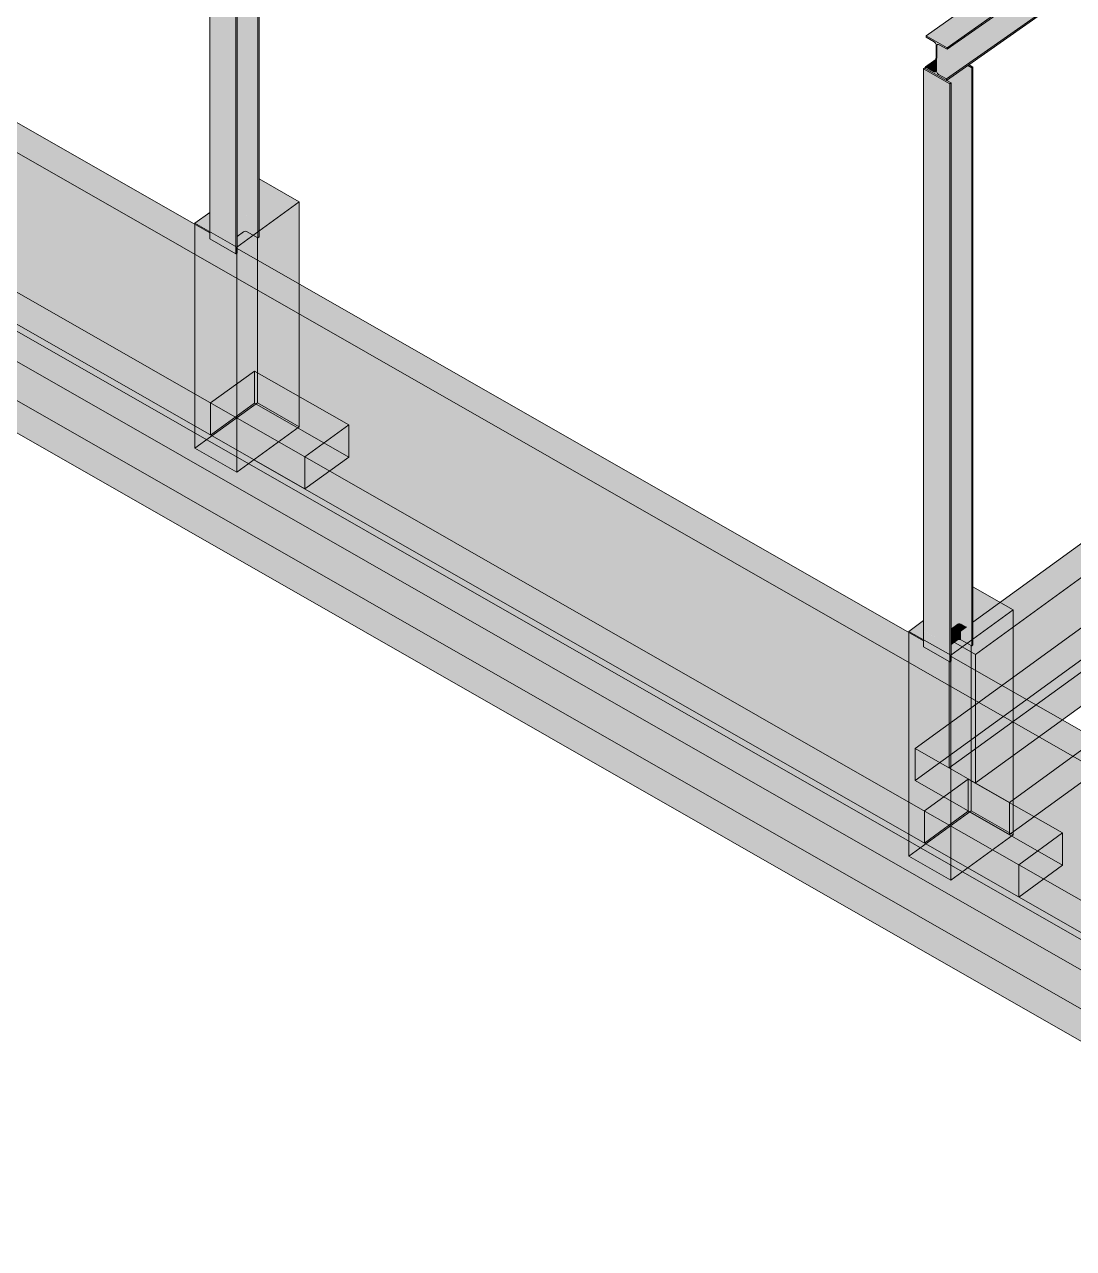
# Model space of a CAD drawing. Header units: inches. Extents: x -11064 to -4424, y -7288 to 4230.
# Drawn here: x -5188 to -4888.4, y -7219.2 to -6869.7 of the extents above; entities that cross this region are included whole.
import ezdxf

# ---------------------------------------------------------------- set-up
doc = ezdxf.new("R2010")
doc.units = ezdxf.units.IN
doc.header["$MEASUREMENT"] = 0
for name, color, linetype, lineweight, transparency in [('A-WALL-PATT-1', 90, 'Continuous', 9, 0.4), ('S-FNDN-1', 90, 'Continuous', 9, 0.4), ('S-FNDN-2', 50, 'Continuous', 9, 0.6), ('S-FNDN-3', 90, 'Continuous', 9, 0.6), ('S-FNDN-4', 32, 'Continuous', 9, 0.4)]:
    doc.layers.add(name, color=color, linetype=linetype, lineweight=lineweight, transparency=transparency)
for name, color, linetype, lineweight in [('S-BEAM', 12, 'Continuous', 9), ('S-COLS', 52, 'Continuous', 9), ('S-FNDN', 32, 'Continuous', 9), ('S-FNDN-5', 153, 'Continuous', 9), ('S-FNDN-6', 181, 'Continuous', 9), ('S-FNDN-7', 191, 'Continuous', 9), ('S-FNDN-8', 253, 'Continuous', 9)]:
    doc.layers.add(name, color=color, linetype=linetype, lineweight=lineweight)

msp = doc.modelspace()

# ---------------------------------------------------------------- hatches: boundary and pattern name
at = {"layer": 'A-WALL-PATT-1'}
msp.add_hatch(color=256, dxfattribs=at).paths.add_polyline_path([(-4777.51, -7201.82), (-4777.51, -7142.18), (-5197.66, -6902.07), (-5197.66, -6961.71), (-4782.69, -7198.86)], flags=0)
at = {"layer": 'S-BEAM'}
h = msp.add_hatch(color=256, dxfattribs=at)
h.paths.add_polyline_path([(-4924.51, -6876.36), (-4906.67, -6863.8), (-4912.68, -6860.36), (-4930.53, -6872.92), (-4924.96, -6876.1)], flags=0)
h.paths.add_polyline_path([(-4906.33, -6863.57), (-4905, -6862.64), (-4906.3, -6861.89), (-4906.32, -6863.07)], flags=0)
h.paths.add_polyline_path([(-4904.4, -6862.21), (-4866.87, -6835.8), (-4872.88, -6832.36), (-4907.86, -6856.96), (-4906.35, -6857.89), (-4906.28, -6857.99), (-4906.23, -6858.03), (-4906.23, -6861.13), (-4904.38, -6862.19)], flags=0)
h.paths.add_polyline_path([(-4866.53, -6835.57), (-4865.2, -6834.64), (-4866.5, -6833.89), (-4866.52, -6835.07)], flags=0)
h.paths.add_polyline_path([(-4864.59, -6834.21), (-4827.07, -6807.8), (-4833.08, -6804.36), (-4868.05, -6828.96), (-4866.55, -6829.89), (-4866.46, -6829.98), (-4866.43, -6829.95), (-4866.43, -6833.13), (-4864.58, -6834.19)], flags=0)
h.paths.add_polyline_path([(-4826.73, -6807.57), (-4825.4, -6806.64), (-4826.7, -6805.89), (-4826.72, -6807.07)], flags=0)
h.paths.add_polyline_path([(-4824.79, -6806.21), (-4787.27, -6779.8), (-4793.28, -6776.36), (-4828.25, -6800.96), (-4826.75, -6801.89), (-4826.66, -6801.98), (-4826.63, -6801.95), (-4826.63, -6805.13), (-4824.78, -6806.19)], flags=0)
h.paths.add_polyline_path([(-4786.92, -6779.57), (-4785.6, -6778.64), (-4786.9, -6777.89), (-4786.92, -6779.07)], flags=0)
h.paths.add_polyline_path([(-4784.99, -6778.21), (-4747.47, -6751.8), (-4753.48, -6748.36), (-4788.45, -6772.96), (-4786.95, -6773.89), (-4786.86, -6773.98), (-4786.83, -6773.95), (-4786.83, -6777.13), (-4784.98, -6778.19)], flags=0)
h.paths.add_polyline_path([(-4747.12, -6751.57), (-4745.8, -6750.64), (-4747.09, -6749.89), (-4747.12, -6751.07)], flags=0)
h.paths.add_polyline_path([(-4745.19, -6750.21), (-4707.67, -6723.8), (-4713.68, -6720.36), (-4748.65, -6744.97), (-4747.15, -6745.89), (-4747.06, -6745.98), (-4747.03, -6745.95), (-4747.03, -6749.13), (-4745.18, -6750.19)], flags=0)
h.paths.add_polyline_path([(-4707.32, -6723.57), (-4706, -6722.64), (-4707.29, -6721.89), (-4707.31, -6723.07)], flags=0)
h.paths.add_polyline_path([(-4705.39, -6722.21), (-4695.63, -6715.34), (-4701.65, -6711.9), (-4708.85, -6716.97), (-4707.35, -6717.89), (-4707.26, -6717.98), (-4707.23, -6717.95), (-4707.23, -6721.13), (-4705.38, -6722.19)], flags=0)
for points in [[(-4924.51, -6876.8), (-4695.64, -6715.79), (-4695.63, -6715.34), (-4705.44, -6722.3), (-4705.8, -6722.93), (-4707.31, -6723.89), (-4707.4, -6723.92), (-4707.48, -6723.92), (-4707.66, -6723.81), (-4745.24, -6750.3), (-4745.6, -6750.93), (-4747.12, -6751.89), (-4747.2, -6751.92), (-4747.28, -6751.92), (-4747.46, -6751.81), (-4785.04, -6778.3), (-4785.4, -6778.93), (-4786.92, -6779.89), (-4787, -6779.92), (-4787.08, -6779.92), (-4787.26, -6779.81), (-4824.84, -6806.3), (-4825.21, -6806.92), (-4826.72, -6807.89), (-4826.8, -6807.92), (-4826.88, -6807.92), (-4827.07, -6807.81), (-4864.64, -6834.3), (-4865.01, -6834.92), (-4866.52, -6835.89), (-4866.6, -6835.92), (-4866.68, -6835.92), (-4866.87, -6835.81), (-4904.44, -6862.3), (-4904.81, -6862.92), (-4906.32, -6863.89), (-4906.4, -6863.92), (-4906.48, -6863.92), (-4906.67, -6863.81), (-4924.51, -6876.36)], [(-4927.54, -6883.01), (-4698.66, -6722), (-4698.59, -6717.86), (-4924.51, -6876.8), (-4926.94, -6875.44), (-4927.41, -6875.77), (-4927.53, -6882.87)], [(-4926.95, -6883.97), (-4698.07, -6722.96), (-4698.45, -6722.59), (-4698.58, -6722.35), (-4698.66, -6722), (-4927.54, -6883.01), (-4927.46, -6883.37), (-4927.14, -6883.82), (-4927.1, -6883.86)], [(-4924.66, -6885.28), (-4695.78, -6724.27), (-4698.1, -6722.98), (-4926.95, -6883.97)], [(-4924.67, -6885.73), (-4695.79, -6724.71), (-4695.78, -6724.27), (-4924.66, -6885.28)], [(-4927.41, -6875.77), (-4926.96, -6875.41), (-4927.1, -6875.41), (-4927.33, -6875.51), (-4927.39, -6875.63)], [(-4928.4, -6883.15), (-4927.78, -6882.72), (-4927.81, -6879.82), (-4930.68, -6881.84), (-4930.53, -6881.93)], [(-4928.1, -6883.23), (-4927.85, -6883.09), (-4927.79, -6882.87), (-4927.81, -6882.73), (-4928.4, -6883.15), (-4928.2, -6883.22)]]:
    msp.add_hatch(color=256, dxfattribs=at).paths.add_polyline_path(points, flags=0)
h = msp.add_hatch(color=256, dxfattribs=at)
h.paths.add_polyline_path([(-4924.67, -6885.73), (-4924.66, -6885.28), (-4930.68, -6881.84), (-4930.69, -6882.28)], flags=0)
h.paths.add_polyline_path([(-4927.1, -6883.86), (-4927.37, -6883.55), (-4927.52, -6883.18), (-4927.54, -6883.01), (-4927.33, -6875.51), (-4927.1, -6875.41), (-4926.96, -6875.43), (-4927.95, -6874.92), (-4927.74, -6875.27), (-4927.66, -6875.63), (-4927.87, -6883.13), (-4928.1, -6883.23), (-4928.24, -6883.21)], flags=0)
h.paths.add_polyline_path([(-4924.51, -6876.8), (-4924.51, -6876.36), (-4930.53, -6872.92), (-4930.54, -6873.36), (-4925.75, -6876.1)], flags=0)
at = {"layer": 'S-COLS'}
for points in [[(-5127.63, -6930.61), (-5127.63, -6770.17), (-5135.11, -6765.89), (-5135.11, -6926.34), (-5134.83, -6926.5)], [(-5125.45, -6924.34), (-5124.97, -6924.2), (-5124.63, -6924.25), (-5124.48, -6924.3), (-5124.48, -6766.35), (-5125.45, -6767.04), (-5125.45, -6920.38)], [(-5121.38, -6926.07), (-5121.38, -6765.62), (-5122.52, -6764.97), (-5124.48, -6766.35), (-5124.48, -6924.3)], [(-5121.38, -6926.07), (-5121.01, -6925.8), (-5121.01, -6765.35), (-5121.38, -6765.62), (-5121.38, -6920.38)], [(-5127.26, -6925.65), (-5125.45, -6924.34), (-5125.46, -6767.04), (-5128.46, -6769.21), (-5127.26, -6769.9), (-5127.26, -6920.38)], [(-5127.63, -6930.61), (-5127.26, -6930.34), (-5127.26, -6769.9), (-5127.63, -6770.17), (-5127.63, -6926.5)], [(-4917.5, -7042.58), (-4917.5, -6882.14), (-4918.64, -6881.48), (-4920.59, -6882.86), (-4920.59, -7040.81)], [(-4923.75, -7047.13), (-4923.75, -6886.68), (-4931.23, -6882.4), (-4931.23, -7042.85), (-4930.94, -7043.01)], [(-4923.38, -7042.16), (-4921.57, -7040.85), (-4921.58, -6883.55), (-4924.58, -6885.73), (-4923.38, -6886.41), (-4923.38, -7036.89)], [(-4921.57, -7040.85), (-4921.09, -7040.72), (-4920.75, -7040.76), (-4920.59, -7040.81), (-4920.6, -6882.86), (-4921.57, -6883.55), (-4921.57, -7036.89)], [(-4917.5, -7042.58), (-4917.13, -7042.31), (-4917.13, -6881.87), (-4917.5, -6882.14), (-4917.5, -7036.89)], [(-4923.75, -7047.13), (-4923.38, -7046.86), (-4923.38, -6886.41), (-4923.75, -6886.68), (-4923.75, -7043.01)], [(-5127.63, -6935.2), (-5127.63, -6930.61), (-5135.11, -6926.34), (-5135.11, -6930.92), (-5130.88, -6933.34)], [(-5127.26, -6930.24), (-5125.45, -6928.92), (-5125.45, -6924.34), (-5127.26, -6925.65), (-5127.26, -6928.92)], [(-5125.45, -6928.92), (-5124.97, -6928.79), (-5124.64, -6928.84), (-5124.48, -6928.89), (-5124.48, -6924.3), (-5124.98, -6924.2), (-5125.28, -6924.26), (-5125.45, -6924.34)], [(-5121.38, -6930.66), (-5121.38, -6926.07), (-5124.48, -6924.3), (-5124.48, -6928.89), (-5122.67, -6929.92)], [(-5121.38, -6930.66), (-5121.01, -6930.39), (-5121.01, -6925.8), (-5121.38, -6926.07), (-5121.38, -6928.98)], [(-5127.63, -6935.2), (-5127.26, -6934.93), (-5127.26, -6930.34), (-5127.63, -6930.61), (-5127.63, -6933.34)], [(-4923.38, -7044.91), (-4921.57, -7043.6), (-4921.57, -7040.85), (-4923.38, -7042.16), (-4923.38, -7043.01)], [(-4921.57, -7043.6), (-4920.59, -7042.89), (-4920.59, -7040.81), (-4921.1, -7040.72), (-4921.4, -7040.78), (-4921.57, -7040.85)], [(-4920.59, -7042.89), (-4918.99, -7041.73), (-4920.59, -7040.81)], [(-4917.5, -7047.17), (-4917.5, -7042.58), (-4918.99, -7041.73), (-4920.59, -7042.89), (-4920.59, -7045.4), (-4918.79, -7046.43)], [(-4917.5, -7047.17), (-4917.13, -7046.9), (-4917.13, -7042.31), (-4917.5, -7042.58), (-4917.5, -7045.5)], [(-4923.75, -7051.71), (-4923.75, -7047.13), (-4931.23, -7042.85), (-4931.23, -7047.44), (-4927, -7049.85)], [(-4923.38, -7046.75), (-4921.57, -7045.44), (-4921.57, -7043.6), (-4923.38, -7044.91), (-4923.38, -7045.61)], [(-4923.75, -7051.71), (-4923.38, -7051.44), (-4923.38, -7046.86), (-4923.75, -7047.13), (-4923.75, -7049.85)]]:
    msp.add_hatch(color=256, dxfattribs=at).paths.add_polyline_path(points, flags=0)
h = msp.add_hatch(color=256, dxfattribs=at)
h.paths.add_polyline_path([(-4923.75, -6886.68), (-4923.38, -6886.41), (-4930.86, -6882.14), (-4931.23, -6882.4), (-4924.48, -6886.26)], flags=0)
h.paths.add_polyline_path([(-4917.5, -6882.14), (-4917.13, -6881.87), (-4918.26, -6881.22), (-4918.64, -6881.48), (-4918.23, -6881.72)], flags=0)
h = msp.add_hatch(color=256, dxfattribs=at)
h.paths.add_polyline_path([(-4921.4, -7045.37), (-4921.09, -7045.3), (-4920.75, -7045.35), (-4920.59, -7045.4), (-4920.59, -7042.89), (-4921.4, -7043.47), (-4921.4, -7045.31)], flags=0)
h.paths.add_polyline_path([(-4921.57, -7045.44), (-4921.4, -7045.31), (-4921.4, -7043.48), (-4921.57, -7043.6), (-4921.57, -7045.31)], flags=0)
at = {"layer": 'S-FNDN-1'}
msp.add_hatch(color=256, dxfattribs=at).paths.add_polyline_path([(-4761.61, -7142.65), (-4920.18, -7052.03), (-4923.49, -7054.44), (-4935.46, -7047.6), (-4935.46, -7043.29), (-5124.06, -6935.52), (-5127.38, -6937.93), (-5139.35, -6931.09), (-5139.35, -6926.78), (-5191.02, -6897.25), (-5197.66, -6902.07), (-4777.51, -7142.18)], flags=0)
h = msp.add_hatch(color=256, dxfattribs=at)
h.paths.add_polyline_path([(-4923.49, -7054.44), (-4920.18, -7052.03), (-4923.38, -7050.2), (-4923.38, -7051.44), (-4923.75, -7051.71), (-4931.23, -7047.44), (-4931.23, -7045.71), (-4935.46, -7043.29), (-4935.46, -7047.6), (-4923.92, -7054.2)], flags=0)
h.paths.add_polyline_path([(-5127.38, -6937.93), (-5124.06, -6935.52), (-5127.26, -6933.69), (-5127.26, -6934.93), (-5127.63, -6935.2), (-5135.11, -6930.92), (-5135.11, -6929.2), (-5139.35, -6926.78), (-5139.35, -6931.09), (-5127.63, -6937.78)], flags=0)
at = {"layer": 'S-FNDN-2'}
msp.add_hatch(color=256, dxfattribs=at).paths.add_polyline_path([(-4782.69, -7210.05), (-4768.33, -7187.26), (-4911.55, -7105.41), (-4923.49, -7114.09), (-4935.46, -7107.24), (-4935.46, -7091.74), (-5115.43, -6988.89), (-5127.38, -6997.57), (-5139.35, -6990.73), (-5139.35, -6975.23), (-5199.61, -6940.79), (-5223.49, -6958.15), (-4797.1, -7201.82)], flags=0)
h = msp.add_hatch(color=256, dxfattribs=at)
h.paths.add_polyline_path([(-4923.49, -7114.09), (-4911.55, -7105.41), (-4935.46, -7091.74), (-4935.46, -7107.24), (-4931.71, -7109.39)], flags=0)
h.paths.add_polyline_path([(-5127.38, -6997.57), (-5115.43, -6988.89), (-5139.35, -6975.23), (-5139.35, -6990.73)], flags=0)
at = {"layer": 'S-FNDN-3'}
msp.add_hatch(color=256, dxfattribs=at).paths.add_polyline_path([(-4782.69, -7219.23), (-4782.69, -7210.05), (-5223.49, -6958.15), (-5223.49, -6967.32), (-4906.65, -7148.39)], flags=0)
at = {"layer": 'S-FNDN-4'}
for points in [[(-4916.44, -7049.58), (-4684.22, -6880.82), (-4691.7, -6876.55), (-4695.51, -6879.32), (-4695.51, -6881.26), (-4695.88, -6881.53), (-4697.38, -6880.68), (-4701.76, -6883.86), (-4701.76, -6885.8), (-4702.13, -6886.07), (-4703.63, -6885.22), (-4917.13, -7040.37), (-4917.13, -7042.31), (-4917.5, -7042.58), (-4918.99, -7041.73), (-4923.38, -7044.91), (-4923.38, -7045.61), (-4921.06, -7046.94)], [(-4891.7, -7068.31), (-4684.22, -6917.53), (-4684.22, -6880.82), (-4916.44, -7049.58), (-4916.44, -7054.17), (-4906.71, -7059.73)], [(-5127.38, -6933.34), (-5109.54, -6920.38), (-5121.01, -6913.83), (-5121.01, -6925.8), (-5121.38, -6926.07), (-5124.8, -6924.2), (-5125.15, -6924.21), (-5125.51, -6924.38), (-5127.26, -6925.65), (-5127.26, -6930.34), (-5127.63, -6930.61), (-5135.11, -6926.34), (-5135.11, -6923.42), (-5139.35, -6926.5), (-5129.62, -6932.06)], [(-5109.54, -6943.81), (-5109.54, -6920.38), (-5127.38, -6933.34), (-5127.38, -6937.93), (-5124.06, -6935.52)], [(-5127.38, -6937.93), (-5127.38, -6933.34), (-5139.35, -6926.5), (-5139.35, -6931.09)], [(-5127.38, -6997.57), (-5127.38, -6937.93), (-5139.35, -6931.09), (-5139.35, -6990.73)], [(-5127.38, -6997.57), (-5109.54, -6984.61), (-5109.54, -6943.81), (-5124.06, -6935.52), (-5127.38, -6937.93), (-5127.38, -6973.54)], [(-4923.49, -7049.85), (-4905.66, -7036.89), (-4917.13, -7030.34), (-4917.13, -7042.31), (-4917.5, -7042.58), (-4920.91, -7040.71), (-4921.27, -7040.72), (-4921.63, -7040.89), (-4923.38, -7042.16), (-4923.38, -7046.86), (-4923.75, -7047.13), (-4931.23, -7042.85), (-4931.23, -7039.94), (-4935.46, -7043.01), (-4925.74, -7048.57)], [(-4905.66, -7060.33), (-4905.66, -7036.89), (-4923.49, -7049.85), (-4923.49, -7054.44), (-4920.18, -7052.03), (-4906.71, -7059.73)], [(-4923.49, -7054.44), (-4923.49, -7049.85), (-4935.46, -7043.01), (-4935.46, -7047.6), (-4931.71, -7049.75)], [(-4916.44, -7054.17), (-4916.44, -7049.58), (-4923.38, -7045.61), (-4923.38, -7050.2), (-4920.18, -7052.03)], [(-4923.49, -7114.09), (-4923.49, -7054.44), (-4935.46, -7047.6), (-4935.46, -7107.24), (-4931.71, -7109.39)], [(-4920.18, -7084.15), (-4920.18, -7052.03), (-4923.38, -7050.2), (-4923.38, -7051.44), (-4923.75, -7051.71), (-4923.92, -7051.71), (-4923.92, -7082.01), (-4923.49, -7082.25)], [(-4923.49, -7114.09), (-4905.66, -7101.02), (-4905.66, -7100.26), (-4906.71, -7101.02), (-4920.18, -7093.32), (-4920.18, -7052.03), (-4923.49, -7054.44), (-4923.49, -7091.84)], [(-4916.44, -7086.29), (-4916.44, -7054.17), (-4920.18, -7052.03), (-4920.18, -7084.15)], [(-4920.18, -7084.15), (-4905.66, -7073.6), (-4905.66, -7060.33), (-4920.18, -7052.03), (-4920.18, -7076.45)], [(-4916.44, -7086.29), (-4891.7, -7068.31), (-4916.44, -7054.17), (-4916.44, -7076.45)], [(-4916.44, -7086.29), (-4905.66, -7078.45), (-4905.66, -7073.6), (-4916.44, -7081.43)], [(-4906.71, -7101.02), (-4905.66, -7100.26), (-4905.66, -7078.45), (-4916.44, -7086.29), (-4920.18, -7084.15), (-4920.18, -7093.32), (-4911.55, -7098.25)], [(-4916.44, -7086.29), (-4916.44, -7081.43), (-4920.18, -7084.15)]]:
    msp.add_hatch(color=256, dxfattribs=at).paths.add_polyline_path(points, flags=0)

# ---------------------------------------------------------------- linework, layer by layer
at = {"layer": 'S-BEAM'}
for p, q in [((-4924.51, -6876.8), (-4695.64, -6715.79)), ((-4924.66, -6885.28), (-4695.78, -6724.27)), ((-4924.67, -6885.73), (-4695.79, -6724.71)), ((-4930.53, -6872.92), (-4912.69, -6860.37)), ((-4924.51, -6876.36), (-4906.67, -6863.81)), ((-4930.53, -6872.92), (-4930.54, -6873.36)), ((-4930.54, -6873.36), (-4928.25, -6874.67)), ((-4924.51, -6876.36), (-4930.53, -6872.92)), ((-4927.66, -6875.63), (-4927.79, -6882.87)), ((-4927.54, -6883.01), (-4927.41, -6875.77)), ((-4926.8, -6875.5), (-4924.51, -6876.8)), ((-4924.51, -6876.8), (-4924.51, -6876.36)), ((-4927.73, -6879.76), (-4930.68, -6881.84)), ((-4930.68, -6881.84), (-4930.69, -6882.28)), ((-4930.69, -6882.28), (-4924.67, -6885.73)), ((-4928.4, -6883.15), (-4930.68, -6881.84)), ((-4924.66, -6885.28), (-4926.95, -6883.97)), ((-4924.67, -6885.73), (-4924.66, -6885.28))]:
    msp.add_line(p, q, dxfattribs=at)
for points in [[(-4928.25, -6874.67, 0), (-4928.1, -6874.78, 0), (-4927.95, -6874.92, 0), (-4927.83, -6875.09, 0), (-4927.74, -6875.27, 0), (-4927.68, -6875.46, 0), (-4927.66, -6875.63, 0)], [(-4927.41, -6875.77, 0), (-4927.39, -6875.62, 0), (-4927.33, -6875.51, 0), (-4927.23, -6875.44, 0), (-4927.1, -6875.41, 0), (-4926.96, -6875.43, 0), (-4926.8, -6875.5, 0)], [(-4927.79, -6882.87, 0), (-4927.81, -6883.02, 0), (-4927.87, -6883.13, 0), (-4927.97, -6883.21, 0), (-4928.1, -6883.23, 0), (-4928.24, -6883.21, 0), (-4928.4, -6883.15, 0)], [(-4926.95, -6883.97, 0), (-4927.1, -6883.86, 0), (-4927.25, -6883.72, 0), (-4927.37, -6883.55, 0), (-4927.46, -6883.37, 0), (-4927.52, -6883.18, 0), (-4927.54, -6883.01, 0)]]:
    msp.add_polyline3d(points, dxfattribs=at)
at = {"layer": 'S-COLS'}
for p, q in [((-5135.11, -6765.89), (-5135.11, -6926.34)), ((-5121.38, -6926.07), (-5121.38, -6765.62)), ((-5121.01, -6925.8), (-5121.01, -6765.35)), ((-5127.26, -6930.34), (-5127.26, -6769.9)), ((-5127.63, -6930.61), (-5127.63, -6770.17)), ((-4918.64, -6881.48), (-4917.5, -6882.14)), ((-4917.13, -6881.87), (-4918.26, -6881.22)), ((-4930.86, -6882.14), (-4931.23, -6882.4)), ((-4931.23, -6882.4), (-4923.75, -6886.68)), ((-4931.23, -6882.4), (-4931.23, -7042.85)), ((-4930.69, -6882.23), (-4930.86, -6882.14)), ((-4917.5, -6882.14), (-4917.13, -6881.87)), ((-4917.5, -7042.58), (-4917.5, -6882.14)), ((-4917.13, -7042.31), (-4917.13, -6881.87)), ((-4923.38, -6886.41), (-4924.63, -6885.7)), ((-4923.75, -6886.68), (-4923.38, -6886.41)), ((-4923.75, -7047.13), (-4923.75, -6886.68)), ((-4923.38, -7046.86), (-4923.38, -6886.41)), ((-5135.11, -6926.34), (-5135.11, -6930.92)), ((-5121.38, -6930.66), (-5121.38, -6926.07)), ((-5121.01, -6930.39), (-5121.01, -6925.8)), ((-5127.63, -6935.2), (-5127.63, -6930.61)), ((-5125.45, -6928.92), (-5127.26, -6930.24)), ((-5127.26, -6934.93), (-5127.26, -6930.34)), ((-5121.38, -6930.66), (-5124.48, -6928.89)), ((-5121.01, -6930.39), (-5121.38, -6930.66)), ((-5127.63, -6935.2), (-5135.11, -6930.92)), ((-5127.26, -6934.93), (-5127.63, -6935.2)), ((-4917.5, -7047.17), (-4917.5, -7042.58)), ((-4917.13, -7046.9), (-4917.13, -7042.31)), ((-4931.23, -7042.85), (-4931.23, -7047.44)), ((-4921.57, -7045.44), (-4923.38, -7046.75)), ((-4921.27, -7045.31), (-4921.57, -7045.44)), ((-4917.5, -7047.17), (-4920.59, -7045.4)), ((-4923.75, -7051.71), (-4931.23, -7047.44)), ((-4923.75, -7051.71), (-4923.75, -7047.13)), ((-4923.38, -7051.44), (-4923.38, -7046.86)), ((-4917.13, -7046.9), (-4917.5, -7047.17)), ((-4923.38, -7051.44), (-4923.75, -7051.71))]:
    msp.add_line(p, q, dxfattribs=at)
for points in [[(-5124.48, -6928.89, 0), (-5124.8, -6928.78, 0), (-5125.15, -6928.8, 0), (-5125.45, -6928.92, 0)], [(-4920.59, -7045.4, 0), (-4920.91, -7045.3, 0), (-4921.27, -7045.31, 0)]]:
    msp.add_polyline3d(points, dxfattribs=at)
at = {"layer": 'S-FNDN'}
for p, q in [((-4684.22, -6880.82), (-4916.44, -7049.58)), ((-4917.13, -7040.37), (-4703.63, -6885.22)), ((-5121.01, -6913.83), (-5109.54, -6920.38)), ((-4698.33, -6918.07), (-4923.92, -7082.01)), ((-4916.44, -7086.29), (-4684.22, -6917.53)), ((-4906.71, -7091.84), (-4665.87, -6916.82)), ((-5139.35, -6926.5), (-5135.11, -6923.42)), ((-5109.54, -6920.38), (-5127.38, -6933.34)), ((-5109.54, -6984.61), (-5109.54, -6920.38)), ((-5139.35, -6990.73), (-5139.35, -6926.5)), ((-5139.35, -6926.5), (-5127.38, -6933.34)), ((-4724.64, -6924.56), (-4933.64, -7076.45)), ((-4665.87, -6925.99), (-4906.71, -7101.02)), ((-5121.51, -6930.58), (-5121.51, -6977.77)), ((-5127.38, -6933.34), (-5127.38, -6997.57)), ((-4724.64, -6933.74), (-4933.64, -7085.63)), ((-5122.36, -6968.67), (-5134.89, -6977.78)), ((-5122.36, -6977.85), (-5122.36, -6968.67)), ((-5122.36, -6968.67), (-5095.43, -6984.07)), ((-5121.51, -6977.77), (-5139.35, -6990.73)), ((-5134.89, -6986.95), (-5134.89, -6977.78)), ((-5122.36, -6977.85), (-5134.89, -6986.95)), ((-5095.43, -6993.24), (-5122.36, -6977.85)), ((-5121.51, -6977.77), (-5109.54, -6984.61)), ((-5127.38, -6997.57), (-5109.54, -6984.61)), ((-5107.95, -6993.17), (-5095.43, -6984.07)), ((-5095.43, -6984.07), (-5095.43, -6993.24)), ((-5127.38, -6997.57), (-5139.35, -6990.73)), ((-5107.95, -6993.17), (-5107.95, -7002.34)), ((-5095.43, -6993.24), (-5107.95, -7002.34)), ((-4917.13, -7030.34), (-4905.66, -7036.89)), ((-4905.66, -7036.89), (-4923.49, -7049.85)), ((-4905.66, -7101.13), (-4905.66, -7036.89)), ((-4935.46, -7043.01), (-4931.23, -7039.94)), ((-4923.38, -7044.91), (-4918.99, -7041.73)), ((-4935.46, -7107.24), (-4935.46, -7043.01)), ((-4935.46, -7043.01), (-4923.49, -7049.85)), ((-4923.38, -7045.61), (-4916.44, -7049.58)), ((-4917.63, -7047.09), (-4917.63, -7094.28)), ((-4916.44, -7049.58), (-4916.44, -7086.29)), ((-4923.92, -7082.01), (-4923.92, -7051.62)), ((-4923.49, -7049.85), (-4923.49, -7114.09)), ((-4906.71, -7091.84), (-4933.64, -7076.45)), ((-4933.64, -7076.45), (-4933.64, -7085.63)), ((-4933.64, -7085.63), (-4906.71, -7101.02)), ((-4918.48, -7085.19), (-4931, -7094.29)), ((-4918.48, -7094.29), (-4918.48, -7085.19)), ((-4918.48, -7085.19), (-4891.54, -7100.58)), ((-4917.63, -7094.28), (-4935.46, -7107.24)), ((-4931, -7103.47), (-4931, -7094.29)), ((-4918.48, -7094.36), (-4931, -7103.47)), ((-4891.54, -7109.76), (-4918.48, -7094.36)), ((-4917.63, -7094.28), (-4905.66, -7101.13)), ((-4906.71, -7101.02), (-4906.71, -7091.84)), ((-4923.49, -7114.09), (-4905.66, -7101.13)), ((-4904.07, -7109.68), (-4891.54, -7100.58)), ((-4891.54, -7100.58), (-4891.54, -7109.76)), ((-4923.49, -7114.09), (-4935.46, -7107.24)), ((-4904.07, -7109.68), (-4904.07, -7118.86)), ((-4891.54, -7109.76), (-4904.07, -7118.86))]:
    msp.add_line(p, q, dxfattribs=at)
at = {"layer": 'S-FNDN-5'}
for p, q in [((-5201.96, -6891), (-5135.11, -6929.2)), ((-4777.51, -7142.18), (-5197.66, -6902.07)), ((-5127.26, -6933.69), (-4931.23, -7045.71)), ((-5197.66, -6961.71), (-4777.51, -7201.82)), ((-5196.56, -6973.54), (-4782.69, -7210.05)), ((-5196.56, -6982.72), (-4782.69, -7219.23)), ((-4923.38, -7050.2), (-4773.52, -7135.84))]:
    msp.add_line(p, q, dxfattribs=at)
at = {"layer": 'S-FNDN-6'}
for p, q in [((-4935.46, -7091.74), (-5199.61, -6940.79)), ((-4773.52, -7195.49), (-5198.5, -6952.62)), ((-4768.33, -7187.26), (-4904.07, -7109.68))]:
    msp.add_line(p, q, dxfattribs=at)
at = {"layer": 'S-FNDN-7'}
for p, q in [((-5199.61, -6949.97), (-5107.95, -7002.34)), ((-5122.5, -6994.03), (-4768.33, -7196.43))]:
    msp.add_line(p, q, dxfattribs=at)
at = {"layer": 'S-FNDN-8'}
msp.add_line((-4904.07, -7109.68), (-4935.46, -7091.74), dxfattribs=at)

doc.saveas('drawing.dxf')
